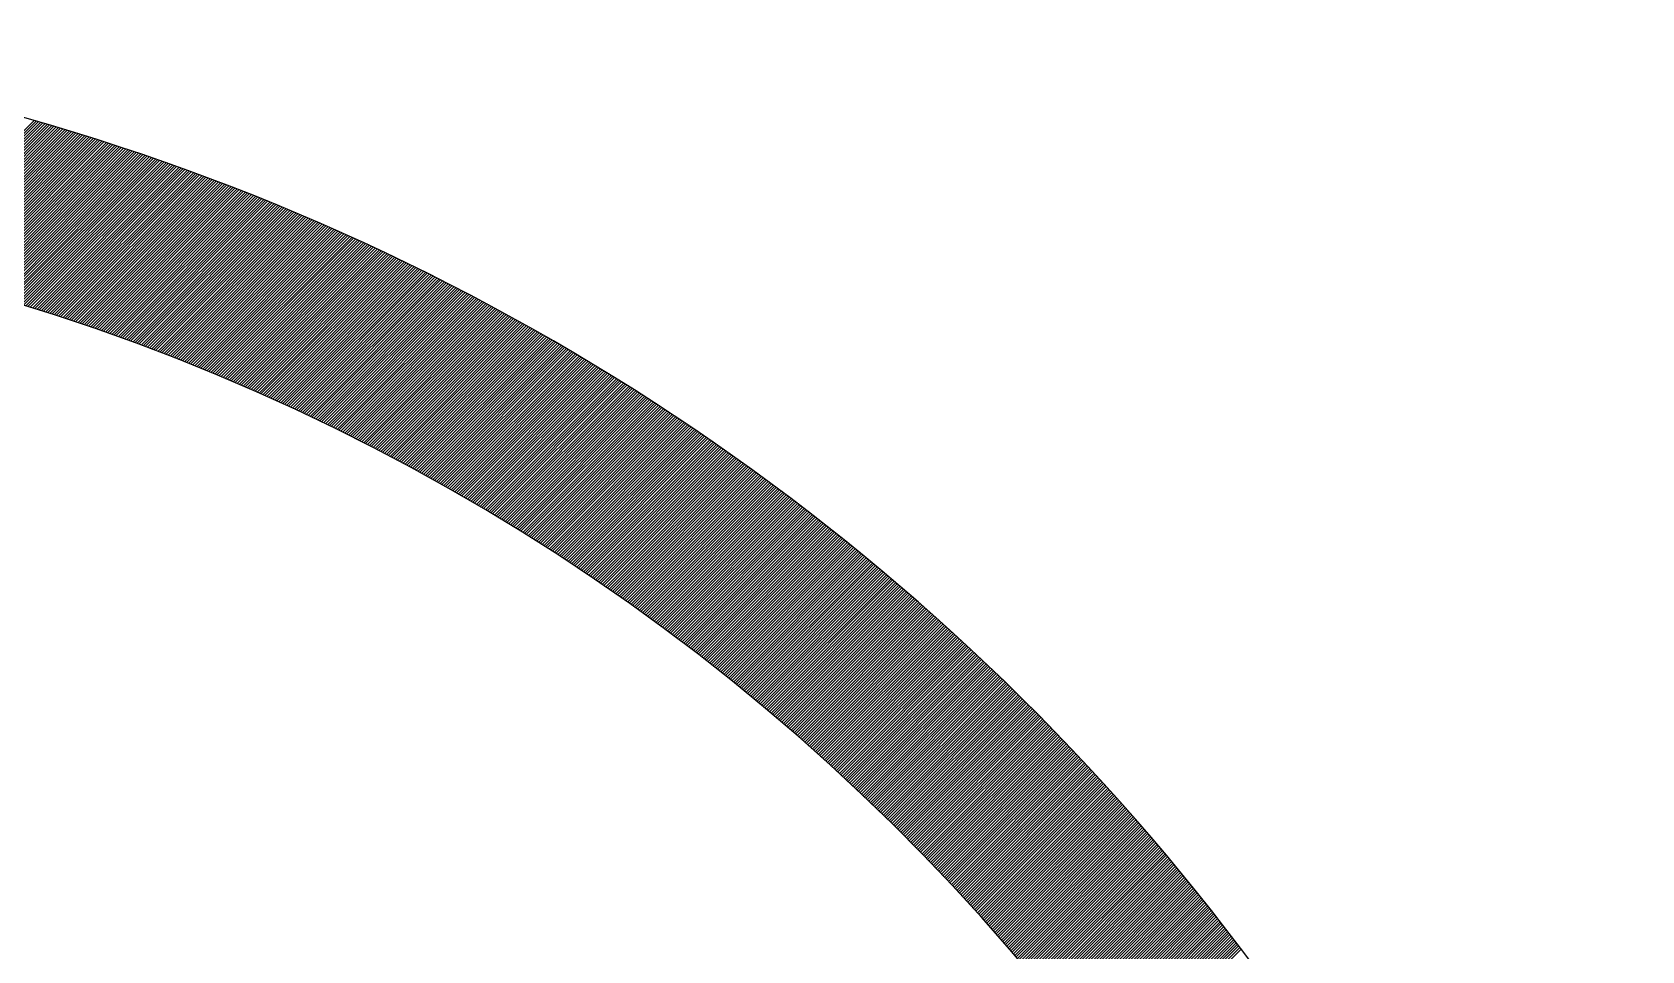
# Model space of a CAD drawing. Extents: x 0.4 to 28.1, y 0 to 28.5.
# Drawn here: x 18.15 to 28.11, y 22.83 to 28.5 of the extents above; entities that cross this region are included whole.
import ezdxf

# ---------------------------------------------------------------- set-up
doc = ezdxf.new("R2010")
doc.units = 0
doc.header["$MEASUREMENT"] = 0

msp = doc.modelspace()

# ---------------------------------------------------------------- linework, layer by layer
at = {"linetype": 'Continuous'}
for p, q in [((17.2514, 27.0448), (18.163, 27.9564)), ((17.2657, 27.0415), (18.1768, 27.9525)), ((17.28, 27.0381), (18.1905, 27.9486)), ((17.2943, 27.0347), (18.2042, 27.9446)), ((17.3086, 27.0313), (18.2179, 27.9406)), ((17.3229, 27.0279), (18.2316, 27.9367)), ((17.3371, 27.0245), (18.2453, 27.9327)), ((17.3513, 27.021), (18.259, 27.9287)), ((17.3655, 27.0176), (18.2727, 27.9247)), ((17.3798, 27.0141), (18.2863, 27.9206)), ((17.3939, 27.0106), (18.3, 27.9166)), ((17.4081, 27.0071), (18.3136, 27.9126)), ((17.4223, 27.0036), (18.3272, 27.9085)), ((17.4364, 27.0001), (18.3408, 27.9044)), ((17.4506, 26.9965), (18.3544, 27.9004)), ((17.4647, 26.993), (18.368, 27.8963)), ((17.4788, 26.9894), (18.3816, 27.8922)), ((17.4929, 26.9858), (18.3951, 27.8881)), ((17.507, 26.9822), (18.4087, 27.8839)), ((17.5211, 26.9786), (18.4222, 27.8798)), ((17.5351, 26.975), (18.4358, 27.8756)), ((17.5492, 26.9714), (18.4493, 27.8715)), ((17.5632, 26.9677), (18.4628, 27.8673)), ((17.5772, 26.9641), (18.4763, 27.8631)), ((17.5912, 26.9604), (18.4898, 27.8589)), ((17.6052, 26.9567), (18.5032, 27.8547)), ((17.6192, 26.953), (18.5167, 27.8505)), ((17.6332, 26.9493), (18.5302, 27.8463)), ((17.6471, 26.9456), (18.5436, 27.8421)), ((17.6611, 26.9418), (18.557, 27.8378)), ((17.675, 26.9381), (18.5704, 27.8335)), ((17.6889, 26.9343), (18.5839, 27.8293)), ((17.7028, 26.9306), (18.5973, 27.825)), ((17.7167, 26.9268), (18.6106, 27.8207)), ((17.7306, 26.923), (18.624, 27.8164)), ((17.7444, 26.9192), (18.6374, 27.8121)), ((17.7583, 26.9153), (18.6507, 27.8078)), ((17.7721, 26.9115), (18.6641, 27.8034)), ((17.786, 26.9076), (18.6774, 27.7991)), ((17.7998, 26.9038), (18.6907, 27.7947)), ((17.8136, 26.8999), (18.704, 27.7903)), ((17.8274, 26.896), (18.7173, 27.786)), ((17.8411, 26.8921), (18.7306, 27.7816)), ((17.8549, 26.8882), (18.7439, 27.7772)), ((17.8686, 26.8843), (18.7572, 27.7728)), ((17.8824, 26.8803), (18.7704, 27.7683)), ((17.8961, 26.8764), (18.7836, 27.7639)), ((17.9098, 26.8724), (18.7969, 27.7595)), ((17.9235, 26.8684), (18.8101, 27.755)), ((17.9372, 26.8644), (18.8233, 27.7505)), ((17.9509, 26.8604), (18.8365, 27.7461)), ((17.9645, 26.8564), (18.8497, 27.7416)), ((17.9782, 26.8524), (18.8629, 27.7371)), ((17.9918, 26.8483), (18.876, 27.7326)), ((18.0054, 26.8443), (18.8892, 27.728)), ((18.0191, 26.8402), (18.9024, 27.7235)), ((18.0327, 26.8361), (18.9155, 27.719)), ((18.0462, 26.832), (18.9286, 27.7144)), ((18.0598, 26.8279), (18.9417, 27.7099)), ((18.0734, 26.8238), (18.9548, 27.7053)), ((18.0869, 26.8197), (18.9679, 27.7007)), ((18.1005, 26.8156), (18.981, 27.6961)), ((18.114, 26.8114), (18.9941, 27.6915)), ((18.1275, 26.8073), (19.0071, 27.6869)), ((18.141, 26.8031), (19.0202, 27.6823)), ((18.1545, 26.7989), (19.0332, 27.6776)), ((18.168, 26.7947), (19.0463, 27.673)), ((18.1814, 26.7905), (19.0593, 27.6683)), ((18.1949, 26.7862), (19.0723, 27.6636)), ((18.2083, 26.782), (19.0853, 27.659)), ((18.2218, 26.7778), (19.0983, 27.6543)), ((18.2352, 26.7735), (19.1113, 27.6496)), ((18.2486, 26.7692), (19.1242, 27.6449)), ((18.262, 26.7649), (19.1372, 27.6401)), ((18.2754, 26.7606), (19.1501, 27.6354)), ((18.2887, 26.7563), (19.1631, 27.6307)), ((18.3021, 26.752), (19.176, 27.6259)), ((18.3154, 26.7477), (19.1889, 27.6212)), ((18.3288, 26.7433), (19.2018, 27.6164)), ((18.3421, 26.739), (19.2147, 27.6116)), ((18.3554, 26.7346), (19.2276, 27.6068)), ((18.3687, 26.7302), (19.2405, 27.602)), ((18.382, 26.7258), (19.2533, 27.5972)), ((18.3953, 26.7214), (19.2662, 27.5924)), ((18.4085, 26.717), (19.279, 27.5875)), ((18.4218, 26.7126), (19.2919, 27.5827)), ((18.435, 26.7082), (19.3047, 27.5778)), ((18.4482, 26.7037), (19.3175, 27.573)), ((18.4615, 26.6992), (19.3303, 27.5681)), ((18.4747, 26.6948), (19.3431, 27.5632)), ((18.4878, 26.6903), (19.3559, 27.5583)), ((18.501, 26.6858), (19.3686, 27.5534)), ((18.5142, 26.6813), (19.3814, 27.5485)), ((18.5274, 26.6768), (19.3942, 27.5436)), ((18.5405, 26.6722), (19.4069, 27.5386)), ((18.5536, 26.6677), (19.4196, 27.5337)), ((18.5668, 26.6631), (19.4323, 27.5287)), ((18.5799, 26.6586), (19.4451, 27.5238)), ((18.593, 26.654), (19.4578, 27.5188)), ((18.6061, 26.6494), (19.4704, 27.5138)), ((18.6191, 26.6448), (19.4831, 27.5088)), ((18.6322, 26.6402), (19.4958, 27.5038)), ((18.6452, 26.6356), (19.5085, 27.4988)), ((18.6583, 26.6309), (19.5211, 27.4937)), ((18.6713, 26.6263), (19.5338, 27.4887)), ((18.6843, 26.6216), (19.5464, 27.4837)), ((18.6973, 26.6169), (19.559, 27.4786)), ((18.7103, 26.6123), (19.5716, 27.4735)), ((18.7233, 26.6076), (19.5842, 27.4685)), ((18.7363, 26.6029), (19.5968, 27.4634)), ((18.7493, 26.5982), (19.6094, 27.4583)), ((18.7622, 26.5934), (19.622, 27.4532)), ((18.7752, 26.5887), (19.6345, 27.448)), ((18.7881, 26.5839), (19.6471, 27.4429)), ((18.801, 26.5792), (19.6596, 27.4378)), ((18.8139, 26.5744), (19.6721, 27.4326)), ((18.8268, 26.5696), (19.6847, 27.4275)), ((18.8397, 26.5648), (19.6972, 27.4223)), ((18.8526, 26.56), (19.7097, 27.4171)), ((18.8654, 26.5552), (19.7222, 27.412)), ((18.8783, 26.5504), (19.7347, 27.4068)), ((18.8911, 26.5455), (19.7471, 27.4016)), ((18.9039, 26.5407), (19.7596, 27.3963)), ((18.9168, 26.5358), (19.772, 27.3911)), ((18.9296, 26.531), (19.7845, 27.3859)), ((18.9424, 26.5261), (19.7969, 27.3806)), ((18.9551, 26.5212), (19.8093, 27.3754)), ((18.9679, 26.5163), (19.8218, 27.3701)), ((18.9807, 26.5114), (19.8342, 27.3648)), ((18.9934, 26.5064), (19.8466, 27.3596)), ((19.0062, 26.5015), (19.8589, 27.3543)), ((19.0189, 26.4965), (19.8713, 27.349)), ((19.0316, 26.4916), (19.8837, 27.3437)), ((19.0443, 26.4866), (19.896, 27.3383)), ((19.057, 26.4816), (19.9084, 27.333)), ((19.0697, 26.4766), (19.9207, 27.3277)), ((19.0824, 26.4716), (19.933, 27.3223)), ((19.095, 26.4666), (19.9454, 27.3169)), ((19.1077, 26.4616), (19.9577, 27.3116)), ((19.1203, 26.4566), (19.97, 27.3062)), ((19.1329, 26.4515), (19.9823, 27.3008)), ((19.1456, 26.4464), (19.9945, 27.2954)), ((19.1582, 26.4414), (20.0068, 27.29)), ((19.1708, 26.4363), (20.0191, 27.2846)), ((19.1834, 26.4312), (20.0313, 27.2792)), ((19.1959, 26.4261), (20.0435, 27.2737)), ((19.2085, 26.421), (20.0558, 27.2683)), ((19.2211, 26.4159), (20.068, 27.2628)), ((19.2336, 26.4107), (20.0802, 27.2573)), ((19.2461, 26.4056), (20.0924, 27.2519)), ((19.2587, 26.4004), (20.1046, 27.2464)), ((19.2712, 26.3953), (20.1168, 27.2409)), ((19.2837, 26.3901), (20.129, 27.2354)), ((19.2962, 26.3849), (20.1411, 27.2299)), ((19.3086, 26.3797), (20.1533, 27.2244)), ((19.3211, 26.3745), (20.1654, 27.2188)), ((19.3336, 26.3693), (20.1776, 27.2133)), ((19.346, 26.364), (20.1897, 27.2077)), ((19.3584, 26.3588), (20.2018, 27.2022)), ((19.3709, 26.3536), (20.2139, 27.1966)), ((19.3833, 26.3483), (20.226, 27.191)), ((19.3957, 26.343), (20.2381, 27.1854)), ((19.4081, 26.3377), (20.2502, 27.1798)), ((19.4205, 26.3324), (20.2623, 27.1742)), ((19.4328, 26.3271), (20.2743, 27.1686)), ((19.4452, 26.3218), (20.2864, 27.163)), ((19.4576, 26.3165), (20.2984, 27.1573)), ((19.4699, 26.3112), (20.3104, 27.1517)), ((19.4822, 26.3058), (20.3225, 27.146)), ((19.4946, 26.3005), (20.3345, 27.1404)), ((19.5069, 26.2951), (20.3465, 27.1347)), ((19.5192, 26.2897), (20.3585, 27.129)), ((19.5315, 26.2843), (20.3705, 27.1233)), ((19.5437, 26.2789), (20.3824, 27.1176)), ((19.556, 26.2735), (20.3944, 27.1119)), ((19.5683, 26.2681), (20.4064, 27.1062)), ((19.5805, 26.2627), (20.4183, 27.1005)), ((19.5928, 26.2572), (20.4303, 27.0947)), ((19.605, 26.2518), (20.4422, 27.089)), ((19.6172, 26.2463), (20.4541, 27.0832)), ((19.6294, 26.2409), (20.466, 27.0775)), ((19.6416, 26.2354), (20.4779, 27.0717)), ((19.6538, 26.2299), (20.4898, 27.0659)), ((19.666, 26.2244), (20.5017, 27.0601)), ((19.6781, 26.2189), (20.5136, 27.0543)), ((19.6903, 26.2133), (20.5255, 27.0485)), ((19.7024, 26.2078), (20.5373, 27.0427)), ((19.7146, 26.2023), (20.5492, 27.0369)), ((19.7267, 26.1967), (20.561, 27.031)), ((19.7388, 26.1912), (20.5728, 27.0252)), ((19.7509, 26.1856), (20.5847, 27.0193)), ((19.763, 26.18), (20.5965, 27.0135)), ((19.7751, 26.1744), (20.6083, 27.0076)), ((19.7872, 26.1688), (20.6201, 27.0017)), ((19.7992, 26.1632), (20.6318, 26.9958)), ((19.8113, 26.1576), (20.6436, 26.9899)), ((19.8233, 26.1519), (20.6554, 26.984)), ((19.8354, 26.1463), (20.6671, 26.9781)), ((19.8474, 26.1406), (20.6789, 26.9721)), ((19.8594, 26.135), (20.6906, 26.9662)), ((19.8714, 26.1293), (20.7024, 26.9603)), ((19.8834, 26.1236), (20.7141, 26.9543)), ((19.8954, 26.1179), (20.7258, 26.9483)), ((19.9073, 26.1122), (20.7375, 26.9424)), ((19.9193, 26.1065), (20.7492, 26.9364)), ((19.9313, 26.1008), (20.7609, 26.9304)), ((19.9432, 26.095), (20.7726, 26.9244)), ((19.9551, 26.0893), (20.7842, 26.9184)), ((19.9671, 26.0835), (20.7959, 26.9124)), ((19.979, 26.0778), (20.8075, 26.9063)), ((19.9909, 26.072), (20.8192, 26.9003)), ((20.0028, 26.0662), (20.8308, 26.8942)), ((20.0146, 26.0604), (20.8424, 26.8882)), ((20.0265, 26.0546), (20.854, 26.8821)), ((20.0384, 26.0488), (20.8656, 26.8761)), ((20.0502, 26.043), (20.8772, 26.87)), ((20.0621, 26.0371), (20.8888, 26.8639)), ((20.0739, 26.0313), (20.9004, 26.8578)), ((20.0857, 26.0254), (20.912, 26.8517)), ((20.0975, 26.0196), (20.9235, 26.8456)), ((20.1094, 26.0137), (20.9351, 26.8394)), ((20.1211, 26.0078), (20.9466, 26.8333)), ((20.1329, 26.0019), (20.9582, 26.8271)), ((20.1447, 25.996), (20.9697, 26.821)), ((20.1565, 25.9901), (20.9812, 26.8148)), ((20.1682, 25.9842), (20.9927, 26.8087)), ((20.18, 25.9782), (21.0042, 26.8025)), ((20.1917, 25.9723), (21.0157, 26.7963)), ((20.2034, 25.9663), (21.0272, 26.7901)), ((20.2151, 25.9604), (21.0386, 26.7839)), ((20.2268, 25.9544), (21.0501, 26.7777)), ((20.2385, 25.9484), (21.0616, 26.7715)), ((20.2502, 25.9424), (21.073, 26.7652)), ((20.2619, 25.9364), (21.0844, 26.759)), ((20.2736, 25.9304), (21.0959, 26.7527)), ((20.2852, 25.9244), (21.1073, 26.7465)), ((20.2969, 25.9184), (21.1187, 26.7402)), ((20.3085, 25.9123), (21.1301, 26.7339)), ((20.3201, 25.9063), (21.1415, 26.7276)), ((20.3317, 25.9002), (21.1529, 26.7214)), ((20.3434, 25.8941), (21.1643, 26.715)), ((20.355, 25.8881), (21.1756, 26.7087)), ((20.3665, 25.882), (21.187, 26.7024)), ((20.3781, 25.8759), (21.1983, 26.6961)), ((20.3897, 25.8698), (21.2097, 26.6898)), ((20.4013, 25.8636), (21.221, 26.6834)), ((20.4128, 25.8575), (21.2323, 26.6771)), ((20.4243, 25.8514), (21.2436, 26.6707)), ((20.4359, 25.8452), (21.2549, 26.6643)), ((20.4474, 25.8391), (21.2662, 26.6579)), ((20.4589, 25.8329), (21.2775, 26.6515)), ((20.4704, 25.8267), (21.2888, 26.6451)), ((20.4819, 25.8206), (21.3001, 26.6387)), ((20.4934, 25.8144), (21.3113, 26.6323)), ((20.5049, 25.8082), (21.3226, 26.6259)), ((20.5163, 25.8019), (21.3338, 26.6195)), ((20.5278, 25.7957), (21.3451, 26.613)), ((20.5392, 25.7895), (21.3563, 26.6066)), ((20.5506, 25.7832), (21.3675, 26.6001)), ((20.5621, 25.777), (21.3787, 26.5937)), ((20.5735, 25.7707), (21.3899, 26.5872)), ((20.5849, 25.7645), (21.4011, 26.5807)), ((20.5963, 25.7582), (21.4123, 26.5742)), ((20.6077, 25.7519), (21.4235, 26.5677)), ((20.6191, 25.7456), (21.4347, 26.5612)), ((20.6304, 25.7393), (21.4458, 26.5547)), ((20.6418, 25.733), (21.457, 26.5481)), ((20.6531, 25.7266), (21.4681, 26.5416)), ((20.6645, 25.7203), (21.4793, 26.5351)), ((20.6758, 25.7139), (21.4904, 26.5285)), ((20.6871, 25.7076), (21.5015, 26.522)), ((20.6984, 25.7012), (21.5126, 26.5154)), ((20.7097, 25.6948), (21.5237, 26.5088)), ((20.721, 25.6885), (21.5348, 26.5022)), ((20.7323, 25.6821), (21.5459, 26.4956)), ((20.7436, 25.6757), (21.5569, 26.489)), ((20.7548, 25.6692), (21.568, 26.4824)), ((20.7661, 25.6628), (21.5791, 26.4758)), ((20.7773, 25.6564), (21.5901, 26.4692)), ((20.7886, 25.6499), (21.6012, 26.4625)), ((20.7998, 25.6435), (21.6122, 26.4559)), ((20.811, 25.637), (21.6232, 26.4492)), ((20.8222, 25.6306), (21.6342, 26.4426)), ((20.8334, 25.6241), (21.6452, 26.4359)), ((20.8446, 25.6176), (21.6562, 26.4292)), ((20.8558, 25.6111), (21.6672, 26.4225)), ((20.867, 25.6046), (21.6782, 26.4158)), ((20.8781, 25.5981), (21.6892, 26.4091)), ((20.8893, 25.5916), (21.7001, 26.4024)), ((20.9004, 25.585), (21.7111, 26.3957)), ((20.9116, 25.5785), (21.722, 26.3889)), ((20.9227, 25.5719), (21.733, 26.3822)), ((20.9338, 25.5654), (21.7439, 26.3755)), ((20.9449, 25.5588), (21.7548, 26.3687)), ((20.956, 25.5522), (21.7657, 26.3619)), ((20.9671, 25.5456), (21.7766, 26.3552)), ((20.9782, 25.539), (21.7875, 26.3484)), ((20.9892, 25.5324), (21.7984, 26.3416)), ((21.0003, 25.5258), (21.8093, 26.3348)), ((21.0114, 25.5192), (21.8202, 26.328)), ((21.0224, 25.5125), (21.831, 26.3212)), ((21.0334, 25.5059), (21.8419, 26.3143)), ((21.0444, 25.4992), (21.8527, 26.3075)), ((21.0555, 25.4926), (21.8636, 26.3007)), ((21.0665, 25.4859), (21.8744, 26.2938)), ((21.0775, 25.4792), (21.8852, 26.287)), ((21.0884, 25.4725), (21.896, 26.2801)), ((21.0994, 25.4658), (21.9069, 26.2732)), ((21.1104, 25.4591), (21.9176, 26.2664)), ((21.1214, 25.4524), (21.9284, 26.2595)), ((21.1323, 25.4457), (21.9392, 26.2526)), ((21.1432, 25.4389), (21.95, 26.2457)), ((21.1542, 25.4322), (21.9607, 26.2387)), ((21.1651, 25.4254), (21.9715, 26.2318)), ((21.176, 25.4186), (21.9822, 26.2249)), ((21.1869, 25.4119), (21.993, 26.2179)), ((21.1978, 25.4051), (22.0037, 26.211)), ((21.2087, 25.3983), (22.0144, 26.204)), ((21.2196, 25.3915), (22.0251, 26.1971)), ((21.2304, 25.3847), (22.0359, 26.1901)), ((21.2413, 25.3779), (22.0466, 26.1831)), ((21.2521, 25.371), (22.0572, 26.1761)), ((21.263, 25.3642), (22.0679, 26.1691)), ((21.2738, 25.3574), (22.0786, 26.1621)), ((21.2846, 25.3505), (22.0893, 26.1551)), ((21.2954, 25.3436), (22.0999, 26.1481)), ((21.3062, 25.3368), (22.1106, 26.1411)), ((21.317, 25.3299), (22.1212, 26.134)), ((21.3278, 25.323), (22.1318, 26.127)), ((21.3386, 25.3161), (22.1424, 26.1199)), ((21.3494, 25.3092), (22.1531, 26.1129)), ((21.3601, 25.3023), (22.1637, 26.1058)), ((21.3709, 25.2953), (22.1743, 26.0987)), ((21.3816, 25.2884), (22.1849, 26.0916)), ((21.3924, 25.2814), (22.1954, 26.0845)), ((21.4031, 25.2745), (22.206, 26.0774)), ((21.4138, 25.2675), (22.2166, 26.0703)), ((21.4245, 25.2605), (22.2271, 26.0632)), ((21.4352, 25.2536), (22.2377, 26.0561)), ((21.4459, 25.2466), (22.2482, 26.0489)), ((21.4566, 25.2396), (22.2588, 26.0418)), ((21.4672, 25.2326), (22.2693, 26.0346)), ((21.4779, 25.2255), (22.2798, 26.0275)), ((21.4885, 25.2185), (22.2903, 26.0203)), ((21.4992, 25.2115), (22.3008, 26.0131)), ((21.5098, 25.2044), (22.3113, 26.0059)), ((21.5204, 25.1974), (22.3218, 25.9987)), ((21.531, 25.1903), (22.3322, 25.9915)), ((21.5417, 25.1833), (22.3427, 25.9843)), ((21.5522, 25.1762), (22.3532, 25.9771)), ((21.5628, 25.1691), (22.3636, 25.9699)), ((21.5734, 25.162), (22.3741, 25.9626)), ((21.584, 25.1549), (22.3845, 25.9554)), ((21.5945, 25.1478), (22.3949, 25.9481)), ((21.6051, 25.1406), (22.4053, 25.9409)), ((21.6156, 25.1335), (22.4158, 25.9336)), ((21.6262, 25.1264), (22.4262, 25.9263)), ((21.6367, 25.1192), (22.4365, 25.919)), ((21.6472, 25.112), (22.4469, 25.9118)), ((21.6577, 25.1049), (22.4573, 25.9045)), ((21.6682, 25.0977), (22.4677, 25.8971)), ((21.6787, 25.0905), (22.478, 25.8898)), ((21.6892, 25.0833), (22.4884, 25.8825)), ((21.6997, 25.0761), (22.4987, 25.8752)), ((21.7101, 25.0689), (22.5091, 25.8678)), ((21.7206, 25.0617), (22.5194, 25.8605)), ((21.731, 25.0544), (22.5297, 25.8531)), ((21.7415, 25.0472), (22.54, 25.8458)), ((21.7519, 25.0399), (22.5503, 25.8384)), ((21.7623, 25.0327), (22.5606, 25.831)), ((21.7727, 25.0254), (22.5709, 25.8236)), ((21.7831, 25.0181), (22.5812, 25.8162)), ((21.7935, 25.0109), (22.5915, 25.8088)), ((21.8039, 25.0036), (22.6017, 25.8014)), ((21.8143, 24.9963), (22.612, 25.794)), ((21.8247, 24.989), (22.6222, 25.7865)), ((21.835, 24.9816), (22.6325, 25.7791)), ((21.8454, 24.9743), (22.6427, 25.7717)), ((21.8557, 24.967), (22.6529, 25.7642)), ((21.866, 24.9596), (22.6632, 25.7567)), ((21.8764, 24.9523), (22.6734, 25.7493)), ((21.8867, 24.9449), (22.6836, 25.7418)), ((21.897, 24.9375), (22.6938, 25.7343)), ((21.9073, 24.9301), (22.7039, 25.7268)), ((21.9176, 24.9228), (22.7141, 25.7193)), ((21.9278, 24.9154), (22.7243, 25.7118)), ((21.9381, 24.908), (22.7344, 25.7043)), ((21.9484, 24.9005), (22.7446, 25.6968)), ((21.9586, 24.8931), (22.7547, 25.6892)), ((21.9689, 24.8857), (22.7649, 25.6817)), ((21.9791, 24.8782), (22.775, 25.6741)), ((21.9893, 24.8708), (22.7851, 25.6666)), ((21.9995, 24.8633), (22.7952, 25.659)), ((22.0098, 24.8559), (22.8053, 25.6514)), ((22.02, 24.8484), (22.8154, 25.6439)), ((22.0301, 24.8409), (22.8255, 25.6363)), ((22.0403, 24.8334), (22.8356, 25.6287)), ((22.0505, 24.8259), (22.8457, 25.6211)), ((22.0607, 24.8184), (22.8557, 25.6134)), ((22.0708, 24.8109), (22.8658, 25.6058)), ((22.081, 24.8033), (22.8758, 25.5982)), ((22.0911, 24.7958), (22.8859, 25.5906)), ((22.1012, 24.7882), (22.8959, 25.5829)), ((22.1114, 24.7807), (22.9059, 25.5753)), ((22.1215, 24.7731), (22.9159, 25.5676)), ((22.1316, 24.7656), (22.926, 25.5599)), ((22.1417, 24.758), (22.936, 25.5522)), ((22.1518, 24.7504), (22.9459, 25.5446)), ((22.1618, 24.7428), (22.9559, 25.5369)), ((22.1719, 24.7352), (22.9659, 25.5292)), ((22.182, 24.7276), (22.9759, 25.5215)), ((22.192, 24.7199), (22.9858, 25.5137)), ((22.2021, 24.7123), (22.9958, 25.506)), ((22.2121, 24.7047), (23.0057, 25.4983)), ((22.2221, 24.697), (23.0157, 25.4905)), ((22.2321, 24.6893), (23.0256, 25.4828)), ((22.2422, 24.6817), (23.0355, 25.475)), ((22.2522, 24.674), (23.0454, 25.4673)), ((22.2621, 24.6663), (23.0553, 25.4595)), ((22.2721, 24.6586), (23.0652, 25.4517)), ((22.2821, 24.6509), (23.0751, 25.4439)), ((22.2921, 24.6432), (23.085, 25.4361)), ((22.302, 24.6355), (23.0949, 25.4283)), ((22.312, 24.6278), (23.1047, 25.4205)), ((22.3219, 24.62), (23.1146, 25.4127)), ((22.3318, 24.6123), (23.1244, 25.4049)), ((22.3418, 24.6045), (23.1343, 25.397)), ((22.3517, 24.5967), (23.1441, 25.3892)), ((22.3616, 24.589), (23.1539, 25.3813)), ((22.3715, 24.5812), (23.1638, 25.3735)), ((22.3814, 24.5734), (23.1736, 25.3656)), ((22.3913, 24.5656), (23.1834, 25.3577)), ((22.4011, 24.5578), (23.1932, 25.3498)), ((22.411, 24.55), (23.203, 25.342)), ((22.4208, 24.5422), (23.2127, 25.3341)), ((22.4307, 24.5343), (23.2225, 25.3261)), ((22.4405, 24.5265), (23.2323, 25.3182)), ((22.4504, 24.5186), (23.242, 25.3103)), ((22.4602, 24.5108), (23.2518, 25.3024)), ((22.47, 24.5029), (23.2615, 25.2944)), ((22.4798, 24.495), (23.2712, 25.2865)), ((22.4896, 24.4872), (23.281, 25.2785)), ((22.4994, 24.4793), (23.2907, 25.2706)), ((22.5091, 24.4714), (23.3004, 25.2626)), ((22.5189, 24.4635), (23.3101, 25.2546)), ((22.5287, 24.4555), (23.3198, 25.2466)), ((22.5384, 24.4476), (23.3295, 25.2386)), ((22.5482, 24.4397), (23.3391, 25.2306)), ((22.5579, 24.4317), (23.3488, 25.2226)), ((22.5676, 24.4238), (23.3585, 25.2146)), ((22.5773, 24.4158), (23.3681, 25.2066)), ((22.5871, 24.4079), (23.3778, 25.1986)), ((22.5968, 24.3999), (23.3874, 25.1905)), ((22.6064, 24.3919), (23.397, 25.1825)), ((22.6161, 24.3839), (23.4066, 25.1744)), ((22.6258, 24.3759), (23.4163, 25.1663)), ((22.6355, 24.3679), (23.4259, 25.1583)), ((22.6451, 24.3599), (23.4355, 25.1502)), ((22.6548, 24.3518), (23.4451, 25.1421)), ((22.6644, 24.3438), (23.4546, 25.134)), ((22.674, 24.3357), (23.4642, 25.1259)), ((22.6837, 24.3277), (23.4738, 25.1178)), ((22.6933, 24.3196), (23.4833, 25.1097)), ((22.7029, 24.3116), (23.4929, 25.1016)), ((22.7125, 24.3035), (23.5024, 25.0934)), ((22.7221, 24.2954), (23.512, 25.0853)), ((22.7317, 24.2873), (23.5215, 25.0771)), ((22.7412, 24.2792), (23.531, 25.069)), ((22.7508, 24.2711), (23.5405, 25.0608)), ((22.7603, 24.263), (23.55, 25.0526)), ((22.7699, 24.2548), (23.5595, 25.0444)), ((22.7794, 24.2467), (23.569, 25.0363)), ((22.789, 24.2385), (23.5785, 25.0281)), ((22.7985, 24.2304), (23.588, 25.0198)), ((22.808, 24.2222), (23.5974, 25.0116)), ((22.8175, 24.214), (23.6069, 25.0034)), ((22.827, 24.2059), (23.6163, 24.9952)), ((22.8365, 24.1977), (23.6258, 24.9869)), ((22.846, 24.1895), (23.6352, 24.9787)), ((22.8554, 24.1813), (23.6446, 24.9705)), ((22.8649, 24.173), (23.654, 24.9622)), ((22.8743, 24.1648), (23.6635, 24.9539)), ((22.8838, 24.1566), (23.6729, 24.9456)), ((22.8932, 24.1483), (23.6823, 24.9374)), ((22.9027, 24.1401), (23.6916, 24.9291)), ((22.9121, 24.1318), (23.701, 24.9208)), ((22.9215, 24.1236), (23.7104, 24.9125)), ((22.9309, 24.1153), (23.7197, 24.9042)), ((22.9403, 24.107), (23.7291, 24.8958)), ((22.9497, 24.0987), (23.7385, 24.8875)), ((22.959, 24.0904), (23.7478, 24.8792)), ((22.9684, 24.0821), (23.7571, 24.8708)), ((22.9778, 24.0738), (23.7664, 24.8625)), ((22.9871, 24.0655), (23.7758, 24.8541)), ((22.9965, 24.0571), (23.7851, 24.8457)), ((23.0058, 24.0488), (23.7944, 24.8374)), ((23.0151, 24.0404), (23.8037, 24.829)), ((23.0244, 24.0321), (23.813, 24.8206)), ((23.0338, 24.0237), (23.8222, 24.8122)), ((23.0431, 24.0153), (23.8315, 24.8038)), ((23.0523, 24.0069), (23.8408, 24.7954)), ((23.0616, 23.9985), (23.85, 24.7869)), ((23.0709, 23.9901), (23.8593, 24.7785)), ((23.0802, 23.9817), (23.8685, 24.7701)), ((23.0894, 23.9733), (23.8777, 24.7616)), ((23.0987, 23.9649), (23.887, 24.7532)), ((23.1079, 23.9565), (23.8962, 24.7447)), ((23.1172, 23.948), (23.9054, 24.7362)), ((23.1264, 23.9396), (23.9146, 24.7277)), ((23.1356, 23.9311), (23.9238, 24.7193)), ((23.1448, 23.9226), (23.933, 24.7108)), ((23.154, 23.9141), (23.9421, 24.7023)), ((23.1632, 23.9057), (23.9513, 24.6938)), ((23.1724, 23.8972), (23.9605, 24.6852)), ((23.1816, 23.8887), (23.9696, 24.6767)), ((23.1907, 23.8801), (23.9788, 24.6682)), ((23.1999, 23.8716), (23.9879, 24.6596)), ((23.209, 23.8631), (23.997, 24.6511)), ((23.2182, 23.8546), (24.0061, 24.6425)), ((23.2273, 23.846), (24.0153, 24.634)), ((23.2364, 23.8375), (24.0244, 24.6254)), ((23.2455, 23.8289), (24.0335, 24.6168)), ((23.2546, 23.8203), (24.0426, 24.6082)), ((23.2637, 23.8117), (24.0516, 24.5996)), ((23.2728, 23.8032), (24.0607, 24.591)), ((23.2819, 23.7946), (24.0698, 24.5824)), ((23.291, 23.786), (24.0788, 24.5738)), ((23.3, 23.7773), (24.0879, 24.5652)), ((23.3091, 23.7687), (24.0969, 24.5566)), ((23.3182, 23.7601), (24.106, 24.5479)), ((23.3272, 23.7515), (24.115, 24.5393)), ((23.3362, 23.7428), (24.124, 24.5306)), ((23.3452, 23.7342), (24.133, 24.5219)), ((23.3543, 23.7255), (24.142, 24.5133)), ((23.3633, 23.7168), (24.151, 24.5046)), ((23.3723, 23.7081), (24.16, 24.4959)), ((23.3813, 23.6994), (24.169, 24.4872)), ((23.3902, 23.6908), (24.178, 24.4785)), ((23.3992, 23.682), (24.187, 24.4698)), ((23.4082, 23.6733), (24.1959, 24.4611)), ((23.4171, 23.6646), (24.2049, 24.4524)), ((23.4261, 23.6559), (24.2138, 24.4436)), ((23.435, 23.6471), (24.2227, 24.4349)), ((23.4439, 23.6384), (24.2317, 24.4261)), ((23.4529, 23.6296), (24.2406, 24.4174)), ((23.4618, 23.6209), (24.2495, 24.4086)), ((23.4707, 23.6121), (24.2584, 24.3998)), ((23.4796, 23.6033), (24.2673, 24.391)), ((23.4885, 23.5945), (24.2762, 24.3823)), ((23.4973, 23.5857), (24.2851, 24.3735)), ((23.5062, 23.5769), (24.2939, 24.3647)), ((23.5151, 23.5681), (24.3028, 24.3558)), ((23.5239, 23.5593), (24.3117, 24.347)), ((23.5328, 23.5504), (24.3205, 24.3382)), ((23.5416, 23.5416), (24.3294, 24.3294)), ((23.5504, 23.5328), (24.3382, 24.3205)), ((23.5593, 23.5239), (24.347, 24.3117)), ((23.5681, 23.515), (24.3558, 24.3028)), ((23.5769, 23.5062), (24.3647, 24.2939)), ((23.5857, 23.4973), (24.3735, 24.2851)), ((23.5945, 23.4884), (24.3823, 24.2762)), ((23.6032, 23.4795), (24.391, 24.2673)), ((23.612, 23.4706), (24.3998, 24.2584)), ((23.6208, 23.4617), (24.4086, 24.2495)), ((23.6295, 23.4527), (24.4174, 24.2406)), ((23.6383, 23.4438), (24.4261, 24.2317)), ((23.647, 23.4349), (24.4349, 24.2227)), ((23.6557, 23.4259), (24.4436, 24.2138)), ((23.6644, 23.417), (24.4524, 24.2049)), ((23.6732, 23.408), (24.4611, 24.1959)), ((23.6819, 23.399), (24.4698, 24.187)), ((23.6905, 23.39), (24.4785, 24.178)), ((23.6992, 23.381), (24.4872, 24.169)), ((23.7079, 23.372), (24.4959, 24.16)), ((23.7166, 23.363), (24.5046, 24.151)), ((23.7252, 23.354), (24.5133, 24.142)), ((23.7339, 23.345), (24.5219, 24.133)), ((23.7425, 23.3359), (24.5306, 24.124)), ((23.7512, 23.3269), (24.5393, 24.115)), ((23.7598, 23.3179), (24.5479, 24.106)), ((23.7684, 23.3088), (24.5566, 24.0969)), ((23.777, 23.2997), (24.5652, 24.0879)), ((23.7856, 23.2906), (24.5738, 24.0788)), ((23.7942, 23.2816), (24.5824, 24.0698)), ((23.8028, 23.2725), (24.591, 24.0607)), ((23.8114, 23.2634), (24.5996, 24.0516)), ((23.8199, 23.2543), (24.6082, 24.0426)), ((23.8285, 23.2451), (24.6168, 24.0335)), ((23.8371, 23.236), (24.6254, 24.0244)), ((23.8456, 23.2269), (24.634, 24.0153)), ((23.8541, 23.2177), (24.6425, 24.0061)), ((23.8627, 23.2086), (24.6511, 23.997)), ((23.8712, 23.1994), (24.6596, 23.9879)), ((23.8797, 23.1903), (24.6682, 23.9788)), ((23.8882, 23.1811), (24.6767, 23.9696)), ((23.8967, 23.1719), (24.6852, 23.9605)), ((23.9052, 23.1627), (24.6938, 23.9513)), ((23.9136, 23.1535), (24.7023, 23.9421)), ((23.9221, 23.1443), (24.7108, 23.933)), ((23.9306, 23.1351), (24.7193, 23.9238)), ((23.939, 23.1258), (24.7277, 23.9146)), ((23.9474, 23.1166), (24.7362, 23.9054)), ((23.9559, 23.1073), (24.7447, 23.8962)), ((23.9643, 23.0981), (24.7532, 23.887)), ((23.9727, 23.0888), (24.7616, 23.8777)), ((23.9811, 23.0796), (24.7701, 23.8685)), ((23.9895, 23.0703), (24.7785, 23.8593)), ((23.9979, 23.061), (24.7869, 23.85)), ((24.0063, 23.0517), (24.7954, 23.8408)), ((24.0147, 23.0424), (24.8038, 23.8315)), ((24.023, 23.0331), (24.8122, 23.8222)), ((24.0314, 23.0238), (24.8206, 23.813)), ((24.0397, 23.0144), (24.829, 23.8037)), ((24.0481, 23.0051), (24.8374, 23.7944)), ((24.0564, 22.9957), (24.8457, 23.7851)), ((24.0647, 22.9864), (24.8541, 23.7758)), ((24.073, 22.977), (24.8625, 23.7664)), ((24.0813, 22.9677), (24.8708, 23.7571)), ((24.0896, 22.9583), (24.8792, 23.7478)), ((24.0979, 22.9489), (24.8875, 23.7385)), ((24.1062, 22.9395), (24.8958, 23.7291)), ((24.1145, 22.9301), (24.9042, 23.7197)), ((24.1228, 22.9207), (24.9125, 23.7104)), ((24.131, 22.9112), (24.9208, 23.701)), ((24.1393, 22.9018), (24.9291, 23.6916)), ((24.1475, 22.8924), (24.9374, 23.6823)), ((24.1557, 22.8829), (24.9456, 23.6729)), ((24.1639, 22.8735), (24.9539, 23.6635)), ((24.1722, 22.864), (24.9622, 23.654)), ((24.1804, 22.8545), (24.9705, 23.6446)), ((24.1886, 22.845), (24.9787, 23.6352)), ((24.1967, 22.8356), (24.9869, 23.6258)), ((24.2049, 22.8261), (24.9952, 23.6163)), ((24.2131, 22.8166), (25.0034, 23.6069)), ((24.2212, 22.807), (25.0116, 23.5974)), ((24.2294, 22.7975), (25.0198, 23.588)), ((24.2375, 22.788), (25.0281, 23.5785)), ((24.2457, 22.7784), (25.0363, 23.569)), ((24.2538, 22.7689), (25.0444, 23.5595)), ((24.2619, 22.7593), (25.0526, 23.55)), ((24.27, 22.7498), (25.0608, 23.5405)), ((24.2781, 22.7402), (25.069, 23.531)), ((24.2862, 22.7306), (25.0771, 23.5215)), ((24.2943, 22.721), (25.0853, 23.512)), ((24.3024, 22.7114), (25.0934, 23.5024)), ((24.3105, 22.7018), (25.1016, 23.4929)), ((24.3185, 22.6922), (25.1097, 23.4833)), ((24.3266, 22.6825), (25.1178, 23.4738)), ((24.3346, 22.6729), (25.1259, 23.4642)), ((24.3426, 22.6633), (25.134, 23.4546)), ((24.3507, 22.6536), (25.1421, 23.4451)), ((24.3587, 22.644), (25.1502, 23.4355)), ((24.3667, 22.6343), (25.1583, 23.4259)), ((24.3747, 22.6246), (25.1663, 23.4163)), ((24.3827, 22.6149), (25.1744, 23.4066)), ((24.3907, 22.6052), (25.1825, 23.397)), ((24.3986, 22.5955), (25.1905, 23.3874)), ((24.4066, 22.5858), (25.1986, 23.3778)), ((24.4146, 22.5761), (25.2066, 23.3681)), ((24.4225, 22.5664), (25.2146, 23.3585)), ((24.4305, 22.5566), (25.2226, 23.3488)), ((24.4384, 22.5469), (25.2306, 23.3391)), ((24.4463, 22.5371), (25.2386, 23.3295)), ((24.4542, 22.5274), (25.2466, 23.3198)), ((24.4621, 22.5176), (25.2546, 23.3101)), ((24.47, 22.5078), (25.2626, 23.3004)), ((24.4779, 22.498), (25.2706, 23.2907)), ((24.4858, 22.4882), (25.2785, 23.281)), ((24.4937, 22.4784), (25.2865, 23.2712)), ((24.5015, 22.4686), (25.2944, 23.2615)), ((24.5094, 22.4588), (25.3024, 23.2518)), ((24.5172, 22.4489), (25.3103, 23.242)), ((24.5251, 22.4391), (25.3182, 23.2323)), ((24.5329, 22.4293), (25.3261, 23.2225)), ((24.5407, 22.4194), (25.3341, 23.2127)), ((24.5485, 22.4095), (25.342, 23.203)), ((24.5563, 22.3997), (25.3498, 23.1932)), ((24.5641, 22.3898), (25.3577, 23.1834)), ((24.5719, 22.3799), (25.3656, 23.1736)), ((24.5797, 22.37), (25.3735, 23.1638)), ((24.5875, 22.3601), (25.3813, 23.1539)), ((24.5952, 22.3502), (25.3892, 23.1441)), ((24.603, 22.3402), (25.397, 23.1343)), ((24.6107, 22.3303), (25.4049, 23.1244)), ((24.6184, 22.3203), (25.4127, 23.1146)), ((24.6262, 22.3104), (25.4205, 23.1047)), ((24.6339, 22.3004), (25.4283, 23.0949)), ((24.6416, 22.2905), (25.4361, 23.085)), ((24.6493, 22.2805), (25.4439, 23.0751)), ((24.657, 22.2705), (25.4517, 23.0652)), ((24.6647, 22.2605), (25.4595, 23.0553)), ((24.6723, 22.2505), (25.4673, 23.0454)), ((24.68, 22.2405), (25.475, 23.0355)), ((24.6877, 22.2305), (25.4828, 23.0256)), ((24.6953, 22.2204), (25.4905, 23.0157)), ((24.7029, 22.2104), (25.4983, 23.0057)), ((24.7106, 22.2003), (25.506, 22.9958)), ((24.7182, 22.1903), (25.5137, 22.9858)), ((24.7258, 22.1802), (25.5215, 22.9759)), ((24.7334, 22.1702), (25.5292, 22.9659)), ((24.741, 22.1601), (25.5369, 22.9559)), ((24.7486, 22.15), (25.5446, 22.9459)), ((24.7562, 22.1399), (25.5522, 22.936)), ((24.7637, 22.1298), (25.5599, 22.926)), ((24.7713, 22.1197), (25.5676, 22.9159)), ((24.7789, 22.1095), (25.5753, 22.9059)), ((24.7864, 22.0994), (25.5829, 22.8959)), ((24.7939, 22.0893), (25.5906, 22.8859)), ((24.8015, 22.0791), (25.5982, 22.8758)), ((24.809, 22.0689), (25.6058, 22.8658)), ((24.8165, 22.0588), (25.6134, 22.8557)), ((24.824, 22.0486), (25.6211, 22.8457)), ((24.8315, 22.0384), (25.6287, 22.8356))]:
    msp.add_line(p, q, dxfattribs=at)
for centre, radius, start, end in [((14.2518, 14.2518), 14.2518, 13.55735, 166.44265), ((14.2571, 14.2697), 13.1214, 14.67008, 165.32992)]:
    msp.add_arc(centre, radius, start, end, dxfattribs=at)

doc.saveas('drawing.dxf')
